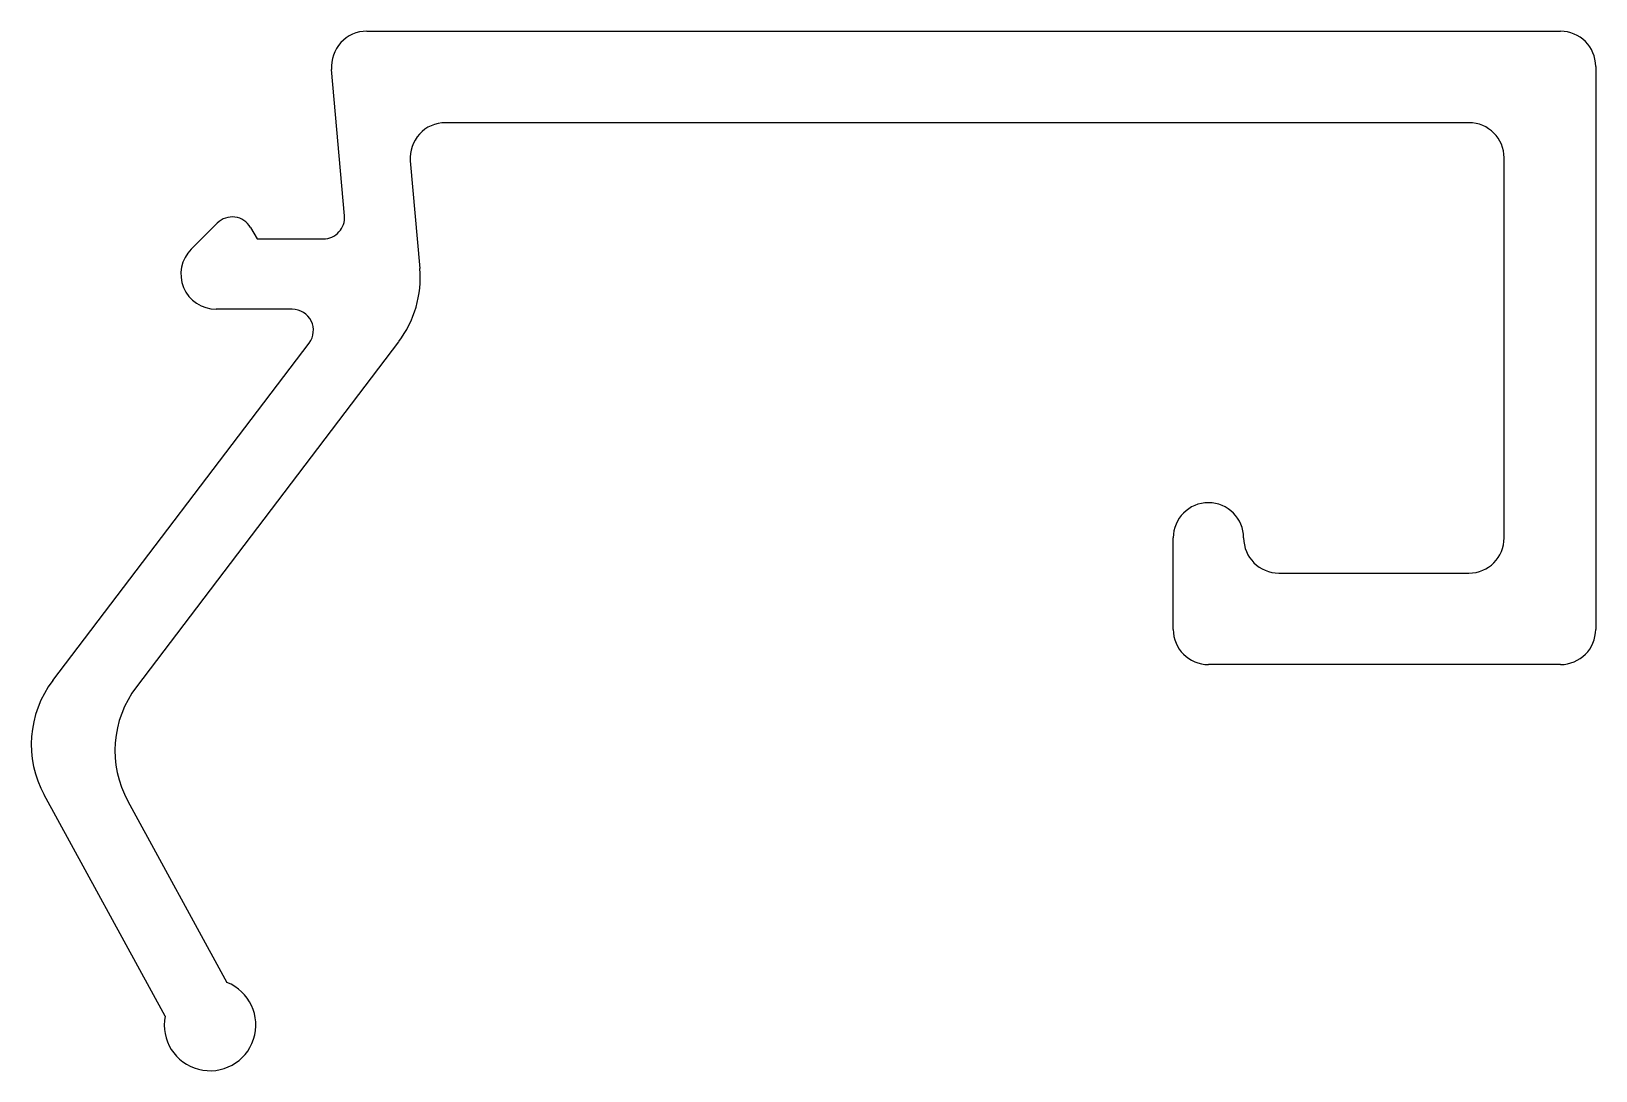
# Model space of a CAD drawing. Extents: x 3902.8 to 3925, y 1694.3 to 1709.1.
import ezdxf

# ---------------------------------------------------------------- set-up
doc = ezdxf.new("R2010")
doc.units = 0
doc.layers.get('0').update_dxf_attribs({"linetype": 'CONTINUOUS'})

msp = doc.modelspace()

# ---------------------------------------------------------------- linework, layer by layer
for p, q in [((3907.535, 1709.072), (3924.489, 1709.072)), ((3924.989, 1708.572), (3924.989, 1700.572)), ((3907.219, 1706.448), (3907.037, 1708.528)), ((3923.189, 1707.772), (3908.652, 1707.772)), ((3908.154, 1707.228), (3908.288, 1705.698)), ((3923.689, 1701.872), (3923.689, 1707.272)), ((3905.043, 1705.975), (3905.413, 1706.345)), ((3905.884, 1706.283), (3905.978, 1706.122)), ((3905.978, 1706.122), (3906.92, 1706.122)), ((3906.478, 1705.122), (3905.396, 1705.122)), ((3903.076, 1699.845), (3906.717, 1704.64)), ((3907.988, 1704.66), (3904.265, 1699.756)), ((3918.989, 1700.572), (3918.989, 1701.872)), ((3920.489, 1701.372), (3923.189, 1701.372)), ((3924.489, 1700.072), (3919.489, 1700.072)), ((3904.673, 1695.075), (3902.955, 1698.219)), ((3904.143, 1698.13), (3905.55, 1695.554))]:
    msp.add_line(p, q)
for centre, radius, start, end in [((3907.535, 1708.572), 0.5, 90, 185), ((3924.489, 1708.572), 0.5, 0, 90), ((3908.652, 1707.272), 0.5, 90, 185), ((3923.189, 1707.272), 0.5, 0, 90), ((3905.625, 1706.133), 0.3, 30, 135), ((3906.92, 1706.422), 0.3, 270, 5), ((3905.396, 1705.622), 0.5, 135, 270), ((3906.794, 1705.568), 1.5, 322.7904, 5), ((3906.478, 1704.822), 0.3, 322.7904, 90), ((3919.489, 1701.872), 0.5, 90, 180), ((3919.489, 1701.872), 0.5, 0, 90), ((3920.489, 1701.872), 0.5, 180, 270), ((3923.189, 1701.872), 0.5, 270, 360), ((3919.489, 1700.572), 0.5, 180, 270), ((3924.489, 1700.572), 0.5, 270, 360), ((3904.271, 1698.938), 1.5, 142.7904, 208.6495), ((3905.459, 1698.849), 1.5, 142.7904, 208.6495), ((3905.31, 1694.95), 0.65, 168.9344, 68.3647)]:
    msp.add_arc(centre, radius, start, end)

doc.saveas('drawing.dxf')
